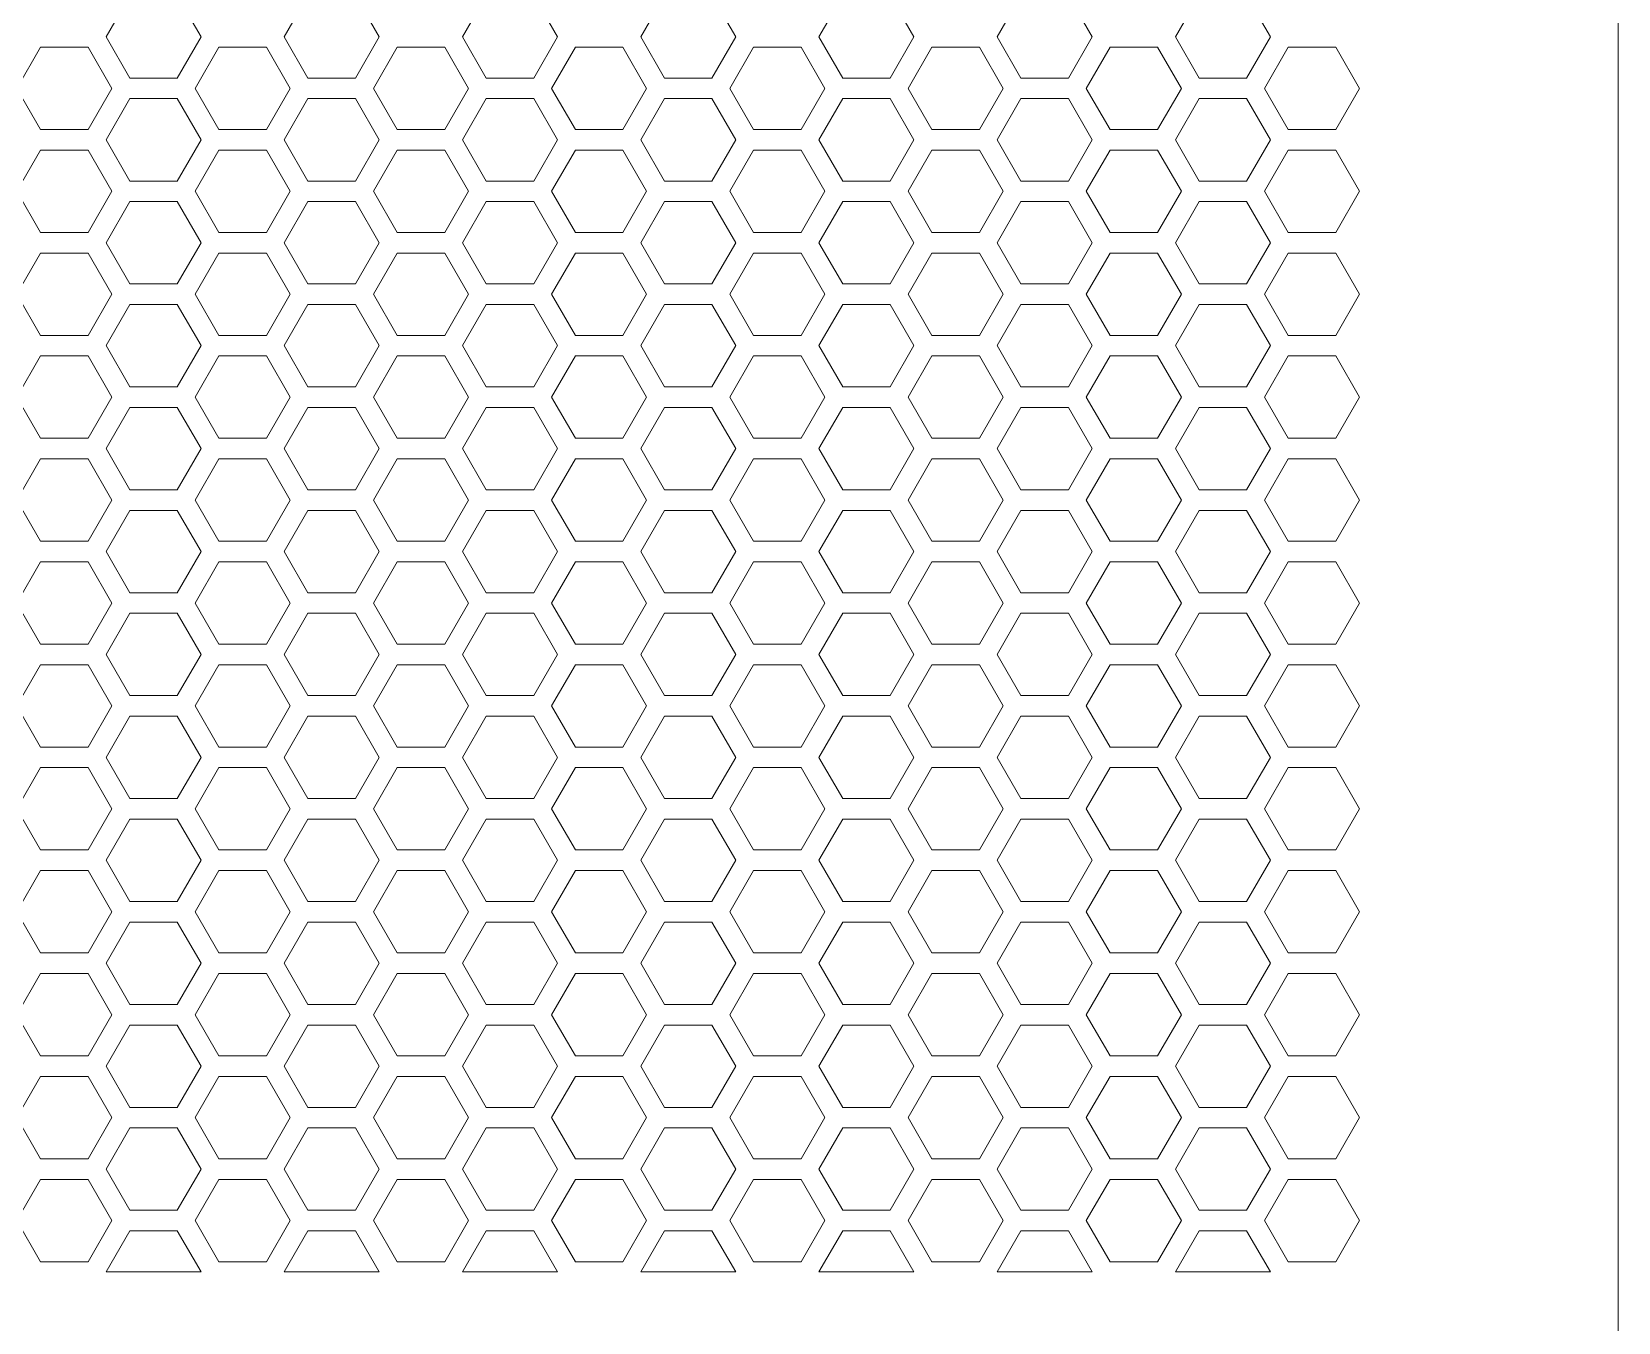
# Model space of a CAD drawing. Header units: millimetres. Extents: x 0 to 40, y -18 to 120.
# Drawn here: x 20.32 to 40, y 12.23 to 28.23 of the extents above; entities that cross this region are included whole.
import ezdxf

# ---------------------------------------------------------------- set-up
doc = ezdxf.new("R2010")
doc.units = ezdxf.units.MM

msp = doc.modelspace()

# ---------------------------------------------------------------- linework, layer by layer
at = {"lineweight": 5}
for p, q in [((40, 0), (40, 45.182)), ((21.24, 12.85), (22.419, 12.85)), ((23.451, 12.85), (24.63, 12.85)), ((25.662, 12.85), (26.841, 12.85)), ((27.873, 12.85), (29.052, 12.85)), ((30.084, 12.85), (31.263, 12.85)), ((32.295, 12.85), (33.474, 12.85)), ((34.506, 12.85), (35.685, 12.85))]:
    msp.add_line(p, q, dxfattribs=at)
at = {"color": 0, "lineweight": 5}
for p, q in [((21.534, 28.679), (21.24, 28.169)), ((22.419, 28.169), (22.124, 28.679)), ((23.745, 28.679), (23.451, 28.169)), ((24.63, 28.169), (24.335, 28.679)), ((25.956, 28.679), (25.662, 28.169)), ((26.841, 28.169), (26.546, 28.679)), ((28.168, 28.679), (27.873, 28.169)), ((29.052, 28.169), (28.757, 28.679)), ((30.379, 28.679), (30.084, 28.169)), ((31.263, 28.169), (30.968, 28.679)), ((32.59, 28.679), (32.295, 28.169)), ((33.474, 28.169), (33.179, 28.679)), ((34.801, 28.679), (34.506, 28.169)), ((35.685, 28.169), (35.39, 28.679)), ((21.24, 28.169), (21.534, 27.658)), ((22.124, 27.658), (22.419, 28.169)), ((23.451, 28.169), (23.745, 27.658)), ((24.335, 27.658), (24.63, 28.169)), ((25.662, 28.169), (25.956, 27.658)), ((26.546, 27.658), (26.841, 28.169)), ((27.873, 28.169), (28.168, 27.658)), ((28.757, 27.658), (29.052, 28.169)), ((30.084, 28.169), (30.379, 27.658)), ((30.968, 27.658), (31.263, 28.169)), ((32.295, 28.169), (32.59, 27.658)), ((33.179, 27.658), (33.474, 28.169)), ((34.506, 28.169), (34.801, 27.658)), ((35.39, 27.658), (35.685, 28.169)), ((20.429, 28.041), (20.134, 27.53)), ((21.018, 28.041), (20.429, 28.041)), ((21.313, 27.53), (21.018, 28.041)), ((22.64, 28.041), (22.345, 27.53)), ((23.229, 28.041), (22.64, 28.041)), ((23.524, 27.53), (23.229, 28.041)), ((24.851, 28.041), (24.556, 27.53)), ((25.441, 28.041), (24.851, 28.041)), ((25.735, 27.53), (25.441, 28.041)), ((27.062, 28.041), (26.767, 27.53)), ((27.652, 28.041), (27.062, 28.041)), ((27.946, 27.53), (27.652, 28.041)), ((29.273, 28.041), (28.978, 27.53)), ((29.863, 28.041), (29.273, 28.041)), ((30.157, 27.53), (29.863, 28.041)), ((31.484, 28.041), (31.189, 27.53)), ((32.074, 28.041), (31.484, 28.041)), ((32.369, 27.53), (32.074, 28.041)), ((33.695, 28.041), (33.4, 27.53)), ((34.285, 28.041), (33.695, 28.041)), ((34.58, 27.53), (34.285, 28.041)), ((35.906, 28.041), (35.611, 27.53)), ((36.496, 28.041), (35.906, 28.041)), ((36.791, 27.53), (36.496, 28.041)), ((21.534, 27.658), (22.124, 27.658)), ((23.745, 27.658), (24.335, 27.658)), ((25.956, 27.658), (26.546, 27.658)), ((28.168, 27.658), (28.757, 27.658)), ((30.379, 27.658), (30.968, 27.658)), ((32.59, 27.658), (33.179, 27.658)), ((34.801, 27.658), (35.39, 27.658)), ((20.134, 27.53), (20.429, 27.02)), ((21.018, 27.02), (21.313, 27.53)), ((21.534, 27.403), (21.24, 26.892)), ((22.124, 27.403), (21.534, 27.403)), ((22.419, 26.892), (22.124, 27.403)), ((22.345, 27.53), (22.64, 27.02)), ((23.229, 27.02), (23.524, 27.53)), ((23.745, 27.403), (23.451, 26.892)), ((24.335, 27.403), (23.745, 27.403)), ((24.63, 26.892), (24.335, 27.403)), ((24.556, 27.53), (24.851, 27.02)), ((25.441, 27.02), (25.735, 27.53)), ((25.956, 27.403), (25.662, 26.892)), ((26.546, 27.403), (25.956, 27.403)), ((26.841, 26.892), (26.546, 27.403)), ((26.767, 27.53), (27.062, 27.02)), ((27.652, 27.02), (27.946, 27.53)), ((28.168, 27.403), (27.873, 26.892)), ((28.757, 27.403), (28.168, 27.403)), ((29.052, 26.892), (28.757, 27.403)), ((28.978, 27.53), (29.273, 27.02)), ((29.863, 27.02), (30.157, 27.53)), ((30.379, 27.403), (30.084, 26.892)), ((30.968, 27.403), (30.379, 27.403)), ((31.263, 26.892), (30.968, 27.403)), ((31.189, 27.53), (31.484, 27.02)), ((32.074, 27.02), (32.369, 27.53)), ((32.59, 27.403), (32.295, 26.892)), ((33.179, 27.403), (32.59, 27.403)), ((33.474, 26.892), (33.179, 27.403)), ((33.4, 27.53), (33.695, 27.02)), ((34.285, 27.02), (34.58, 27.53)), ((34.801, 27.403), (34.506, 26.892)), ((35.39, 27.403), (34.801, 27.403)), ((35.685, 26.892), (35.39, 27.403)), ((35.611, 27.53), (35.906, 27.02)), ((36.496, 27.02), (36.791, 27.53)), ((20.429, 27.02), (21.018, 27.02)), ((22.64, 27.02), (23.229, 27.02)), ((24.851, 27.02), (25.441, 27.02)), ((27.062, 27.02), (27.652, 27.02)), ((29.273, 27.02), (29.863, 27.02)), ((31.484, 27.02), (32.074, 27.02)), ((33.695, 27.02), (34.285, 27.02)), ((35.906, 27.02), (36.496, 27.02)), ((21.24, 26.892), (21.534, 26.381)), ((22.124, 26.381), (22.419, 26.892)), ((23.451, 26.892), (23.745, 26.381)), ((24.335, 26.381), (24.63, 26.892)), ((25.662, 26.892), (25.956, 26.381)), ((26.546, 26.381), (26.841, 26.892)), ((27.873, 26.892), (28.168, 26.381)), ((28.757, 26.381), (29.052, 26.892)), ((30.084, 26.892), (30.379, 26.381)), ((30.968, 26.381), (31.263, 26.892)), ((32.295, 26.892), (32.59, 26.381)), ((33.179, 26.381), (33.474, 26.892)), ((34.506, 26.892), (34.801, 26.381)), ((35.39, 26.381), (35.685, 26.892)), ((20.429, 26.764), (20.134, 26.254)), ((21.018, 26.764), (20.429, 26.764)), ((21.313, 26.254), (21.018, 26.764)), ((22.64, 26.764), (22.345, 26.254)), ((23.229, 26.764), (22.64, 26.764)), ((23.524, 26.254), (23.229, 26.764)), ((24.851, 26.764), (24.556, 26.254)), ((25.441, 26.764), (24.851, 26.764)), ((25.735, 26.254), (25.441, 26.764)), ((27.062, 26.764), (26.767, 26.254)), ((27.652, 26.764), (27.062, 26.764)), ((27.946, 26.254), (27.652, 26.764)), ((29.273, 26.764), (28.978, 26.254)), ((29.863, 26.764), (29.273, 26.764)), ((30.157, 26.254), (29.863, 26.764)), ((31.484, 26.764), (31.189, 26.254)), ((32.074, 26.764), (31.484, 26.764)), ((32.369, 26.254), (32.074, 26.764)), ((33.695, 26.764), (33.4, 26.254)), ((34.285, 26.764), (33.695, 26.764)), ((34.58, 26.254), (34.285, 26.764)), ((35.906, 26.764), (35.611, 26.254)), ((36.496, 26.764), (35.906, 26.764)), ((36.791, 26.254), (36.496, 26.764)), ((21.534, 26.381), (22.124, 26.381)), ((23.745, 26.381), (24.335, 26.381)), ((25.956, 26.381), (26.546, 26.381)), ((28.168, 26.381), (28.757, 26.381)), ((30.379, 26.381), (30.968, 26.381)), ((32.59, 26.381), (33.179, 26.381)), ((34.801, 26.381), (35.39, 26.381)), ((20.134, 26.254), (20.429, 25.743)), ((21.018, 25.743), (21.313, 26.254)), ((22.345, 26.254), (22.64, 25.743)), ((23.229, 25.743), (23.524, 26.254)), ((24.556, 26.254), (24.851, 25.743)), ((25.441, 25.743), (25.735, 26.254)), ((26.767, 26.254), (27.062, 25.743)), ((27.652, 25.743), (27.946, 26.254)), ((28.978, 26.254), (29.273, 25.743)), ((29.863, 25.743), (30.157, 26.254)), ((31.189, 26.254), (31.484, 25.743)), ((32.074, 25.743), (32.369, 26.254)), ((33.4, 26.254), (33.695, 25.743)), ((34.285, 25.743), (34.58, 26.254)), ((35.611, 26.254), (35.906, 25.743)), ((36.496, 25.743), (36.791, 26.254)), ((21.534, 26.126), (21.24, 25.615)), ((22.124, 26.126), (21.534, 26.126)), ((22.419, 25.615), (22.124, 26.126)), ((23.745, 26.126), (23.451, 25.615)), ((24.335, 26.126), (23.745, 26.126)), ((24.63, 25.615), (24.335, 26.126)), ((25.956, 26.126), (25.662, 25.615)), ((26.546, 26.126), (25.956, 26.126)), ((26.841, 25.615), (26.546, 26.126)), ((28.168, 26.126), (27.873, 25.615)), ((28.757, 26.126), (28.168, 26.126)), ((29.052, 25.615), (28.757, 26.126)), ((30.379, 26.126), (30.084, 25.615)), ((30.968, 26.126), (30.379, 26.126)), ((31.263, 25.615), (30.968, 26.126)), ((32.59, 26.126), (32.295, 25.615)), ((33.179, 26.126), (32.59, 26.126)), ((33.474, 25.615), (33.179, 26.126)), ((34.801, 26.126), (34.506, 25.615)), ((35.39, 26.126), (34.801, 26.126)), ((35.685, 25.615), (35.39, 26.126)), ((20.429, 25.743), (21.018, 25.743)), ((21.24, 25.615), (21.534, 25.105)), ((22.124, 25.105), (22.419, 25.615)), ((22.64, 25.743), (23.229, 25.743)), ((23.451, 25.615), (23.745, 25.105)), ((24.335, 25.105), (24.63, 25.615)), ((24.851, 25.743), (25.441, 25.743)), ((25.662, 25.615), (25.956, 25.105)), ((26.546, 25.105), (26.841, 25.615)), ((27.062, 25.743), (27.652, 25.743)), ((27.873, 25.615), (28.168, 25.105)), ((28.757, 25.105), (29.052, 25.615)), ((29.273, 25.743), (29.863, 25.743)), ((30.084, 25.615), (30.379, 25.105)), ((30.968, 25.105), (31.263, 25.615)), ((31.484, 25.743), (32.074, 25.743)), ((32.295, 25.615), (32.59, 25.105)), ((33.179, 25.105), (33.474, 25.615)), ((33.695, 25.743), (34.285, 25.743)), ((34.506, 25.615), (34.801, 25.105)), ((35.39, 25.105), (35.685, 25.615)), ((35.906, 25.743), (36.496, 25.743)), ((20.429, 25.488), (20.134, 24.977)), ((21.018, 25.488), (20.429, 25.488)), ((21.313, 24.977), (21.018, 25.488)), ((22.64, 25.488), (22.345, 24.977)), ((23.229, 25.488), (22.64, 25.488)), ((23.524, 24.977), (23.229, 25.488)), ((24.851, 25.488), (24.556, 24.977)), ((25.441, 25.488), (24.851, 25.488)), ((25.735, 24.977), (25.441, 25.488)), ((27.062, 25.488), (26.767, 24.977)), ((27.652, 25.488), (27.062, 25.488)), ((27.946, 24.977), (27.652, 25.488)), ((29.273, 25.488), (28.978, 24.977)), ((29.863, 25.488), (29.273, 25.488)), ((30.157, 24.977), (29.863, 25.488)), ((31.484, 25.488), (31.189, 24.977)), ((32.074, 25.488), (31.484, 25.488)), ((32.369, 24.977), (32.074, 25.488)), ((33.695, 25.488), (33.4, 24.977)), ((34.285, 25.488), (33.695, 25.488)), ((34.58, 24.977), (34.285, 25.488)), ((35.906, 25.488), (35.611, 24.977)), ((36.496, 25.488), (35.906, 25.488)), ((36.791, 24.977), (36.496, 25.488)), ((21.534, 25.105), (22.124, 25.105)), ((23.745, 25.105), (24.335, 25.105)), ((25.956, 25.105), (26.546, 25.105)), ((28.168, 25.105), (28.757, 25.105)), ((30.379, 25.105), (30.968, 25.105)), ((32.59, 25.105), (33.179, 25.105)), ((34.801, 25.105), (35.39, 25.105)), ((20.134, 24.977), (20.429, 24.467)), ((21.018, 24.467), (21.313, 24.977)), ((21.534, 24.849), (21.24, 24.339)), ((22.124, 24.849), (21.534, 24.849)), ((22.419, 24.339), (22.124, 24.849)), ((22.345, 24.977), (22.64, 24.467)), ((23.229, 24.467), (23.524, 24.977)), ((23.745, 24.849), (23.451, 24.339)), ((24.335, 24.849), (23.745, 24.849)), ((24.63, 24.339), (24.335, 24.849)), ((24.556, 24.977), (24.851, 24.467)), ((25.441, 24.467), (25.735, 24.977)), ((25.956, 24.849), (25.662, 24.339)), ((26.546, 24.849), (25.956, 24.849)), ((26.841, 24.339), (26.546, 24.849)), ((26.767, 24.977), (27.062, 24.467)), ((27.652, 24.467), (27.946, 24.977)), ((28.168, 24.849), (27.873, 24.339)), ((28.757, 24.849), (28.168, 24.849)), ((29.052, 24.339), (28.757, 24.849)), ((28.978, 24.977), (29.273, 24.467)), ((29.863, 24.467), (30.157, 24.977)), ((30.379, 24.849), (30.084, 24.339)), ((30.968, 24.849), (30.379, 24.849)), ((31.263, 24.339), (30.968, 24.849)), ((31.189, 24.977), (31.484, 24.467)), ((32.074, 24.467), (32.369, 24.977)), ((32.59, 24.849), (32.295, 24.339)), ((33.179, 24.849), (32.59, 24.849)), ((33.474, 24.339), (33.179, 24.849)), ((33.4, 24.977), (33.695, 24.467)), ((34.285, 24.467), (34.58, 24.977)), ((34.801, 24.849), (34.506, 24.339)), ((35.39, 24.849), (34.801, 24.849)), ((35.685, 24.339), (35.39, 24.849)), ((35.611, 24.977), (35.906, 24.467)), ((36.496, 24.467), (36.791, 24.977)), ((20.429, 24.467), (21.018, 24.467)), ((22.64, 24.467), (23.229, 24.467)), ((24.851, 24.467), (25.441, 24.467)), ((27.062, 24.467), (27.652, 24.467)), ((29.273, 24.467), (29.863, 24.467)), ((31.484, 24.467), (32.074, 24.467)), ((33.695, 24.467), (34.285, 24.467)), ((35.906, 24.467), (36.496, 24.467)), ((20.429, 24.211), (20.134, 23.701)), ((21.018, 24.211), (20.429, 24.211)), ((21.313, 23.701), (21.018, 24.211)), ((21.24, 24.339), (21.534, 23.828)), ((22.124, 23.828), (22.419, 24.339)), ((22.64, 24.211), (22.345, 23.701)), ((23.229, 24.211), (22.64, 24.211)), ((23.524, 23.701), (23.229, 24.211)), ((23.451, 24.339), (23.745, 23.828)), ((24.335, 23.828), (24.63, 24.339)), ((24.851, 24.211), (24.556, 23.701)), ((25.441, 24.211), (24.851, 24.211)), ((25.735, 23.701), (25.441, 24.211)), ((25.662, 24.339), (25.956, 23.828)), ((26.546, 23.828), (26.841, 24.339)), ((27.062, 24.211), (26.767, 23.701)), ((27.652, 24.211), (27.062, 24.211)), ((27.946, 23.701), (27.652, 24.211)), ((27.873, 24.339), (28.168, 23.828)), ((28.757, 23.828), (29.052, 24.339)), ((29.273, 24.211), (28.978, 23.701)), ((29.863, 24.211), (29.273, 24.211)), ((30.157, 23.701), (29.863, 24.211)), ((30.084, 24.339), (30.379, 23.828)), ((30.968, 23.828), (31.263, 24.339)), ((31.484, 24.211), (31.189, 23.701)), ((32.074, 24.211), (31.484, 24.211)), ((32.369, 23.701), (32.074, 24.211)), ((32.295, 24.339), (32.59, 23.828)), ((33.179, 23.828), (33.474, 24.339)), ((33.695, 24.211), (33.4, 23.701)), ((34.285, 24.211), (33.695, 24.211)), ((34.58, 23.701), (34.285, 24.211)), ((34.506, 24.339), (34.801, 23.828)), ((35.39, 23.828), (35.685, 24.339)), ((35.906, 24.211), (35.611, 23.701)), ((36.496, 24.211), (35.906, 24.211)), ((36.791, 23.701), (36.496, 24.211)), ((21.534, 23.828), (22.124, 23.828)), ((23.745, 23.828), (24.335, 23.828)), ((25.956, 23.828), (26.546, 23.828)), ((28.168, 23.828), (28.757, 23.828)), ((30.379, 23.828), (30.968, 23.828)), ((32.59, 23.828), (33.179, 23.828)), ((34.801, 23.828), (35.39, 23.828)), ((20.134, 23.701), (20.429, 23.19)), ((21.018, 23.19), (21.313, 23.701)), ((22.345, 23.701), (22.64, 23.19)), ((23.229, 23.19), (23.524, 23.701)), ((24.556, 23.701), (24.851, 23.19)), ((25.441, 23.19), (25.735, 23.701)), ((26.767, 23.701), (27.062, 23.19)), ((27.652, 23.19), (27.946, 23.701)), ((28.978, 23.701), (29.273, 23.19)), ((29.863, 23.19), (30.157, 23.701)), ((31.189, 23.701), (31.484, 23.19)), ((32.074, 23.19), (32.369, 23.701)), ((33.4, 23.701), (33.695, 23.19)), ((34.285, 23.19), (34.58, 23.701)), ((35.611, 23.701), (35.906, 23.19)), ((36.496, 23.19), (36.791, 23.701)), ((21.534, 23.573), (21.24, 23.062)), ((22.124, 23.573), (21.534, 23.573)), ((22.419, 23.062), (22.124, 23.573)), ((23.745, 23.573), (23.451, 23.062)), ((24.335, 23.573), (23.745, 23.573)), ((24.63, 23.062), (24.335, 23.573)), ((25.956, 23.573), (25.662, 23.062)), ((26.546, 23.573), (25.956, 23.573)), ((26.841, 23.062), (26.546, 23.573)), ((28.168, 23.573), (27.873, 23.062)), ((28.757, 23.573), (28.168, 23.573)), ((29.052, 23.062), (28.757, 23.573)), ((30.379, 23.573), (30.084, 23.062)), ((30.968, 23.573), (30.379, 23.573)), ((31.263, 23.062), (30.968, 23.573)), ((32.59, 23.573), (32.295, 23.062)), ((33.179, 23.573), (32.59, 23.573)), ((33.474, 23.062), (33.179, 23.573)), ((34.801, 23.573), (34.506, 23.062)), ((35.39, 23.573), (34.801, 23.573)), ((35.685, 23.062), (35.39, 23.573)), ((20.429, 23.19), (21.018, 23.19)), ((21.24, 23.062), (21.534, 22.552)), ((22.124, 22.552), (22.419, 23.062)), ((22.64, 23.19), (23.229, 23.19)), ((23.451, 23.062), (23.745, 22.552)), ((24.335, 22.552), (24.63, 23.062)), ((24.851, 23.19), (25.441, 23.19)), ((25.662, 23.062), (25.956, 22.552)), ((26.546, 22.552), (26.841, 23.062)), ((27.062, 23.19), (27.652, 23.19)), ((27.873, 23.062), (28.168, 22.552)), ((28.757, 22.552), (29.052, 23.062)), ((29.273, 23.19), (29.863, 23.19)), ((30.084, 23.062), (30.379, 22.552)), ((30.968, 22.552), (31.263, 23.062)), ((31.484, 23.19), (32.074, 23.19)), ((32.295, 23.062), (32.59, 22.552)), ((33.179, 22.552), (33.474, 23.062)), ((33.695, 23.19), (34.285, 23.19)), ((34.506, 23.062), (34.801, 22.552)), ((35.39, 22.552), (35.685, 23.062)), ((35.906, 23.19), (36.496, 23.19)), ((20.429, 22.935), (20.134, 22.424)), ((21.018, 22.935), (20.429, 22.935)), ((21.313, 22.424), (21.018, 22.935)), ((22.64, 22.935), (22.345, 22.424)), ((23.229, 22.935), (22.64, 22.935)), ((23.524, 22.424), (23.229, 22.935)), ((24.851, 22.935), (24.556, 22.424)), ((25.441, 22.935), (24.851, 22.935)), ((25.735, 22.424), (25.441, 22.935)), ((27.062, 22.935), (26.767, 22.424)), ((27.652, 22.935), (27.062, 22.935)), ((27.946, 22.424), (27.652, 22.935)), ((29.273, 22.935), (28.978, 22.424)), ((29.863, 22.935), (29.273, 22.935)), ((30.157, 22.424), (29.863, 22.935)), ((31.484, 22.935), (31.189, 22.424)), ((32.074, 22.935), (31.484, 22.935)), ((32.369, 22.424), (32.074, 22.935)), ((33.695, 22.935), (33.4, 22.424)), ((34.285, 22.935), (33.695, 22.935)), ((34.58, 22.424), (34.285, 22.935)), ((35.906, 22.935), (35.611, 22.424)), ((36.496, 22.935), (35.906, 22.935)), ((36.791, 22.424), (36.496, 22.935)), ((21.534, 22.552), (22.124, 22.552)), ((23.745, 22.552), (24.335, 22.552)), ((25.956, 22.552), (26.546, 22.552)), ((28.168, 22.552), (28.757, 22.552)), ((30.379, 22.552), (30.968, 22.552)), ((32.59, 22.552), (33.179, 22.552)), ((34.801, 22.552), (35.39, 22.552)), ((20.134, 22.424), (20.429, 21.913)), ((21.018, 21.913), (21.313, 22.424)), ((21.534, 22.296), (21.24, 21.786)), ((22.124, 22.296), (21.534, 22.296)), ((22.419, 21.786), (22.124, 22.296)), ((22.345, 22.424), (22.64, 21.913)), ((23.229, 21.913), (23.524, 22.424)), ((23.745, 22.296), (23.451, 21.786)), ((24.335, 22.296), (23.745, 22.296)), ((24.63, 21.786), (24.335, 22.296)), ((24.556, 22.424), (24.851, 21.913)), ((25.441, 21.913), (25.735, 22.424)), ((25.956, 22.296), (25.662, 21.786)), ((26.546, 22.296), (25.956, 22.296)), ((26.841, 21.786), (26.546, 22.296)), ((26.767, 22.424), (27.062, 21.913)), ((27.652, 21.913), (27.946, 22.424)), ((28.168, 22.296), (27.873, 21.786)), ((28.757, 22.296), (28.168, 22.296)), ((29.052, 21.786), (28.757, 22.296)), ((28.978, 22.424), (29.273, 21.913)), ((29.863, 21.913), (30.157, 22.424)), ((30.379, 22.296), (30.084, 21.786)), ((30.968, 22.296), (30.379, 22.296)), ((31.263, 21.786), (30.968, 22.296)), ((31.189, 22.424), (31.484, 21.913)), ((32.074, 21.913), (32.369, 22.424)), ((32.59, 22.296), (32.295, 21.786)), ((33.179, 22.296), (32.59, 22.296)), ((33.474, 21.786), (33.179, 22.296)), ((33.4, 22.424), (33.695, 21.913)), ((34.285, 21.913), (34.58, 22.424)), ((34.801, 22.296), (34.506, 21.786)), ((35.39, 22.296), (34.801, 22.296)), ((35.685, 21.786), (35.39, 22.296)), ((35.611, 22.424), (35.906, 21.913)), ((36.496, 21.913), (36.791, 22.424)), ((20.429, 21.913), (21.018, 21.913)), ((22.64, 21.913), (23.229, 21.913)), ((24.851, 21.913), (25.441, 21.913)), ((27.062, 21.913), (27.652, 21.913)), ((29.273, 21.913), (29.863, 21.913)), ((31.484, 21.913), (32.074, 21.913)), ((33.695, 21.913), (34.285, 21.913)), ((35.906, 21.913), (36.496, 21.913)), ((20.429, 21.658), (20.134, 21.147)), ((21.018, 21.658), (20.429, 21.658)), ((21.313, 21.147), (21.018, 21.658)), ((21.24, 21.786), (21.534, 21.275)), ((22.124, 21.275), (22.419, 21.786)), ((22.64, 21.658), (22.345, 21.147)), ((23.229, 21.658), (22.64, 21.658)), ((23.524, 21.147), (23.229, 21.658)), ((23.451, 21.786), (23.745, 21.275)), ((24.335, 21.275), (24.63, 21.786)), ((24.851, 21.658), (24.556, 21.147)), ((25.441, 21.658), (24.851, 21.658)), ((25.735, 21.147), (25.441, 21.658)), ((25.662, 21.786), (25.956, 21.275)), ((26.546, 21.275), (26.841, 21.786)), ((27.062, 21.658), (26.767, 21.147)), ((27.652, 21.658), (27.062, 21.658)), ((27.946, 21.147), (27.652, 21.658)), ((27.873, 21.786), (28.168, 21.275)), ((28.757, 21.275), (29.052, 21.786)), ((29.273, 21.658), (28.978, 21.147)), ((29.863, 21.658), (29.273, 21.658)), ((30.157, 21.147), (29.863, 21.658)), ((30.084, 21.786), (30.379, 21.275)), ((30.968, 21.275), (31.263, 21.786)), ((31.484, 21.658), (31.189, 21.147)), ((32.074, 21.658), (31.484, 21.658)), ((32.369, 21.147), (32.074, 21.658)), ((32.295, 21.786), (32.59, 21.275)), ((33.179, 21.275), (33.474, 21.786)), ((33.695, 21.658), (33.4, 21.147)), ((34.285, 21.658), (33.695, 21.658)), ((34.58, 21.147), (34.285, 21.658)), ((34.506, 21.786), (34.801, 21.275)), ((35.39, 21.275), (35.685, 21.786)), ((35.906, 21.658), (35.611, 21.147)), ((36.496, 21.658), (35.906, 21.658)), ((36.791, 21.147), (36.496, 21.658)), ((21.534, 21.275), (22.124, 21.275)), ((23.745, 21.275), (24.335, 21.275)), ((25.956, 21.275), (26.546, 21.275)), ((28.168, 21.275), (28.757, 21.275)), ((30.379, 21.275), (30.968, 21.275)), ((32.59, 21.275), (33.179, 21.275)), ((34.801, 21.275), (35.39, 21.275)), ((20.134, 21.147), (20.429, 20.637)), ((21.018, 20.637), (21.313, 21.147)), ((22.345, 21.147), (22.64, 20.637)), ((23.229, 20.637), (23.524, 21.147)), ((24.556, 21.147), (24.851, 20.637)), ((25.441, 20.637), (25.735, 21.147)), ((26.767, 21.147), (27.062, 20.637)), ((27.652, 20.637), (27.946, 21.147)), ((28.978, 21.147), (29.273, 20.637)), ((29.863, 20.637), (30.157, 21.147)), ((31.189, 21.147), (31.484, 20.637)), ((32.074, 20.637), (32.369, 21.147)), ((33.4, 21.147), (33.695, 20.637)), ((34.285, 20.637), (34.58, 21.147)), ((35.611, 21.147), (35.906, 20.637)), ((36.496, 20.637), (36.791, 21.147)), ((21.534, 21.02), (21.24, 20.509)), ((22.124, 21.02), (21.534, 21.02)), ((22.419, 20.509), (22.124, 21.02)), ((23.745, 21.02), (23.451, 20.509)), ((24.335, 21.02), (23.745, 21.02)), ((24.63, 20.509), (24.335, 21.02)), ((25.956, 21.02), (25.662, 20.509)), ((26.546, 21.02), (25.956, 21.02)), ((26.841, 20.509), (26.546, 21.02)), ((28.168, 21.02), (27.873, 20.509)), ((28.757, 21.02), (28.168, 21.02)), ((29.052, 20.509), (28.757, 21.02)), ((30.379, 21.02), (30.084, 20.509)), ((30.968, 21.02), (30.379, 21.02)), ((31.263, 20.509), (30.968, 21.02)), ((32.59, 21.02), (32.295, 20.509)), ((33.179, 21.02), (32.59, 21.02)), ((33.474, 20.509), (33.179, 21.02)), ((34.801, 21.02), (34.506, 20.509)), ((35.39, 21.02), (34.801, 21.02)), ((35.685, 20.509), (35.39, 21.02)), ((20.429, 20.637), (21.018, 20.637)), ((21.24, 20.509), (21.534, 19.998)), ((22.124, 19.998), (22.419, 20.509)), ((22.64, 20.637), (23.229, 20.637)), ((23.451, 20.509), (23.745, 19.998)), ((24.335, 19.998), (24.63, 20.509)), ((24.851, 20.637), (25.441, 20.637)), ((25.662, 20.509), (25.956, 19.998)), ((26.546, 19.998), (26.841, 20.509)), ((27.062, 20.637), (27.652, 20.637)), ((27.873, 20.509), (28.168, 19.998)), ((28.757, 19.998), (29.052, 20.509)), ((29.273, 20.637), (29.863, 20.637)), ((30.084, 20.509), (30.379, 19.998)), ((30.968, 19.998), (31.263, 20.509)), ((31.484, 20.637), (32.074, 20.637)), ((32.295, 20.509), (32.59, 19.998)), ((33.179, 19.998), (33.474, 20.509)), ((33.695, 20.637), (34.285, 20.637)), ((34.506, 20.509), (34.801, 19.998)), ((35.39, 19.998), (35.685, 20.509)), ((35.906, 20.637), (36.496, 20.637)), ((20.429, 20.381), (20.134, 19.871)), ((21.018, 20.381), (20.429, 20.381)), ((21.313, 19.871), (21.018, 20.381)), ((22.64, 20.381), (22.345, 19.871)), ((23.229, 20.381), (22.64, 20.381)), ((23.524, 19.871), (23.229, 20.381)), ((24.851, 20.381), (24.556, 19.871)), ((25.441, 20.381), (24.851, 20.381)), ((25.735, 19.871), (25.441, 20.381)), ((27.062, 20.381), (26.767, 19.871)), ((27.652, 20.381), (27.062, 20.381)), ((27.946, 19.871), (27.652, 20.381)), ((29.273, 20.381), (28.978, 19.871)), ((29.863, 20.381), (29.273, 20.381)), ((30.157, 19.871), (29.863, 20.381)), ((31.484, 20.381), (31.189, 19.871)), ((32.074, 20.381), (31.484, 20.381)), ((32.369, 19.871), (32.074, 20.381)), ((33.695, 20.381), (33.4, 19.871)), ((34.285, 20.381), (33.695, 20.381)), ((34.58, 19.871), (34.285, 20.381)), ((35.906, 20.381), (35.611, 19.871)), ((36.496, 20.381), (35.906, 20.381)), ((36.791, 19.871), (36.496, 20.381)), ((21.534, 19.998), (22.124, 19.998)), ((23.745, 19.998), (24.335, 19.998)), ((25.956, 19.998), (26.546, 19.998)), ((28.168, 19.998), (28.757, 19.998)), ((30.379, 19.998), (30.968, 19.998)), ((32.59, 19.998), (33.179, 19.998)), ((34.801, 19.998), (35.39, 19.998)), ((20.134, 19.871), (20.429, 19.36)), ((21.018, 19.36), (21.313, 19.871)), ((21.534, 19.743), (21.24, 19.232)), ((22.124, 19.743), (21.534, 19.743)), ((22.419, 19.232), (22.124, 19.743)), ((22.345, 19.871), (22.64, 19.36)), ((23.229, 19.36), (23.524, 19.871)), ((23.745, 19.743), (23.451, 19.232)), ((24.335, 19.743), (23.745, 19.743)), ((24.63, 19.232), (24.335, 19.743)), ((24.556, 19.871), (24.851, 19.36)), ((25.441, 19.36), (25.735, 19.871)), ((25.956, 19.743), (25.662, 19.232)), ((26.546, 19.743), (25.956, 19.743)), ((26.841, 19.232), (26.546, 19.743)), ((26.767, 19.871), (27.062, 19.36)), ((27.652, 19.36), (27.946, 19.871)), ((28.168, 19.743), (27.873, 19.232)), ((28.757, 19.743), (28.168, 19.743)), ((29.052, 19.232), (28.757, 19.743)), ((28.978, 19.871), (29.273, 19.36)), ((29.863, 19.36), (30.157, 19.871)), ((30.379, 19.743), (30.084, 19.232)), ((30.968, 19.743), (30.379, 19.743)), ((31.263, 19.232), (30.968, 19.743)), ((31.189, 19.871), (31.484, 19.36)), ((32.074, 19.36), (32.369, 19.871)), ((32.59, 19.743), (32.295, 19.232)), ((33.179, 19.743), (32.59, 19.743)), ((33.474, 19.232), (33.179, 19.743)), ((33.4, 19.871), (33.695, 19.36)), ((34.285, 19.36), (34.58, 19.871)), ((34.801, 19.743), (34.506, 19.232)), ((35.39, 19.743), (34.801, 19.743)), ((35.685, 19.232), (35.39, 19.743)), ((35.611, 19.871), (35.906, 19.36)), ((36.496, 19.36), (36.791, 19.871)), ((20.429, 19.36), (21.018, 19.36)), ((22.64, 19.36), (23.229, 19.36)), ((24.851, 19.36), (25.441, 19.36)), ((27.062, 19.36), (27.652, 19.36)), ((29.273, 19.36), (29.863, 19.36)), ((31.484, 19.36), (32.074, 19.36)), ((33.695, 19.36), (34.285, 19.36)), ((35.906, 19.36), (36.496, 19.36)), ((20.429, 19.105), (20.134, 18.594)), ((21.018, 19.105), (20.429, 19.105)), ((21.313, 18.594), (21.018, 19.105)), ((21.24, 19.232), (21.534, 18.722)), ((22.124, 18.722), (22.419, 19.232)), ((22.64, 19.105), (22.345, 18.594)), ((23.229, 19.105), (22.64, 19.105)), ((23.524, 18.594), (23.229, 19.105)), ((23.451, 19.232), (23.745, 18.722)), ((24.335, 18.722), (24.63, 19.232)), ((24.851, 19.105), (24.556, 18.594)), ((25.441, 19.105), (24.851, 19.105)), ((25.735, 18.594), (25.441, 19.105)), ((25.662, 19.232), (25.956, 18.722)), ((26.546, 18.722), (26.841, 19.232)), ((27.062, 19.105), (26.767, 18.594)), ((27.652, 19.105), (27.062, 19.105)), ((27.946, 18.594), (27.652, 19.105)), ((27.873, 19.232), (28.168, 18.722)), ((28.757, 18.722), (29.052, 19.232)), ((29.273, 19.105), (28.978, 18.594)), ((29.863, 19.105), (29.273, 19.105)), ((30.157, 18.594), (29.863, 19.105)), ((30.084, 19.232), (30.379, 18.722)), ((30.968, 18.722), (31.263, 19.232)), ((31.484, 19.105), (31.189, 18.594)), ((32.074, 19.105), (31.484, 19.105)), ((32.369, 18.594), (32.074, 19.105)), ((32.295, 19.232), (32.59, 18.722)), ((33.179, 18.722), (33.474, 19.232)), ((33.695, 19.105), (33.4, 18.594)), ((34.285, 19.105), (33.695, 19.105)), ((34.58, 18.594), (34.285, 19.105)), ((34.506, 19.232), (34.801, 18.722)), ((35.39, 18.722), (35.685, 19.232)), ((35.906, 19.105), (35.611, 18.594)), ((36.496, 19.105), (35.906, 19.105)), ((36.791, 18.594), (36.496, 19.105)), ((21.534, 18.722), (22.124, 18.722)), ((23.745, 18.722), (24.335, 18.722)), ((25.956, 18.722), (26.546, 18.722)), ((28.168, 18.722), (28.757, 18.722)), ((30.379, 18.722), (30.968, 18.722)), ((32.59, 18.722), (33.179, 18.722)), ((34.801, 18.722), (35.39, 18.722)), ((20.134, 18.594), (20.429, 18.084)), ((21.018, 18.084), (21.313, 18.594)), ((22.345, 18.594), (22.64, 18.084)), ((23.229, 18.084), (23.524, 18.594)), ((24.556, 18.594), (24.851, 18.084)), ((25.441, 18.084), (25.735, 18.594)), ((26.767, 18.594), (27.062, 18.084)), ((27.652, 18.084), (27.946, 18.594)), ((28.978, 18.594), (29.273, 18.084)), ((29.863, 18.084), (30.157, 18.594)), ((31.189, 18.594), (31.484, 18.084)), ((32.074, 18.084), (32.369, 18.594)), ((33.4, 18.594), (33.695, 18.084)), ((34.285, 18.084), (34.58, 18.594)), ((35.611, 18.594), (35.906, 18.084)), ((36.496, 18.084), (36.791, 18.594)), ((21.534, 18.467), (21.24, 17.956)), ((22.124, 18.467), (21.534, 18.467)), ((22.419, 17.956), (22.124, 18.467)), ((23.745, 18.467), (23.451, 17.956)), ((24.335, 18.467), (23.745, 18.467)), ((24.63, 17.956), (24.335, 18.467)), ((25.956, 18.467), (25.662, 17.956)), ((26.546, 18.467), (25.956, 18.467)), ((26.841, 17.956), (26.546, 18.467)), ((28.168, 18.467), (27.873, 17.956)), ((28.757, 18.467), (28.168, 18.467)), ((29.052, 17.956), (28.757, 18.467)), ((30.379, 18.467), (30.084, 17.956)), ((30.968, 18.467), (30.379, 18.467)), ((31.263, 17.956), (30.968, 18.467)), ((32.59, 18.467), (32.295, 17.956)), ((33.179, 18.467), (32.59, 18.467)), ((33.474, 17.956), (33.179, 18.467)), ((34.801, 18.467), (34.506, 17.956)), ((35.39, 18.467), (34.801, 18.467)), ((35.685, 17.956), (35.39, 18.467)), ((20.429, 18.084), (21.018, 18.084)), ((21.24, 17.956), (21.534, 17.445)), ((22.124, 17.445), (22.419, 17.956)), ((22.64, 18.084), (23.229, 18.084)), ((23.451, 17.956), (23.745, 17.445)), ((24.335, 17.445), (24.63, 17.956)), ((24.851, 18.084), (25.441, 18.084)), ((25.662, 17.956), (25.956, 17.445)), ((26.546, 17.445), (26.841, 17.956)), ((27.062, 18.084), (27.652, 18.084)), ((27.873, 17.956), (28.168, 17.445)), ((28.757, 17.445), (29.052, 17.956)), ((29.273, 18.084), (29.863, 18.084)), ((30.084, 17.956), (30.379, 17.445)), ((30.968, 17.445), (31.263, 17.956)), ((31.484, 18.084), (32.074, 18.084)), ((32.295, 17.956), (32.59, 17.445)), ((33.179, 17.445), (33.474, 17.956)), ((33.695, 18.084), (34.285, 18.084)), ((34.506, 17.956), (34.801, 17.445)), ((35.39, 17.445), (35.685, 17.956)), ((35.906, 18.084), (36.496, 18.084)), ((20.429, 17.828), (20.134, 17.318)), ((21.018, 17.828), (20.429, 17.828)), ((21.313, 17.318), (21.018, 17.828)), ((22.64, 17.828), (22.345, 17.318)), ((23.229, 17.828), (22.64, 17.828)), ((23.524, 17.318), (23.229, 17.828)), ((24.851, 17.828), (24.556, 17.318)), ((25.441, 17.828), (24.851, 17.828)), ((25.735, 17.318), (25.441, 17.828)), ((27.062, 17.828), (26.767, 17.318)), ((27.652, 17.828), (27.062, 17.828)), ((27.946, 17.318), (27.652, 17.828)), ((29.273, 17.828), (28.978, 17.318)), ((29.863, 17.828), (29.273, 17.828)), ((30.157, 17.318), (29.863, 17.828)), ((31.484, 17.828), (31.189, 17.318)), ((32.074, 17.828), (31.484, 17.828)), ((32.369, 17.318), (32.074, 17.828)), ((33.695, 17.828), (33.4, 17.318)), ((34.285, 17.828), (33.695, 17.828)), ((34.58, 17.318), (34.285, 17.828)), ((35.906, 17.828), (35.611, 17.318)), ((36.496, 17.828), (35.906, 17.828)), ((36.791, 17.318), (36.496, 17.828)), ((21.534, 17.445), (22.124, 17.445)), ((23.745, 17.445), (24.335, 17.445)), ((25.956, 17.445), (26.546, 17.445)), ((28.168, 17.445), (28.757, 17.445)), ((30.379, 17.445), (30.968, 17.445)), ((32.59, 17.445), (33.179, 17.445)), ((34.801, 17.445), (35.39, 17.445)), ((20.134, 17.318), (20.429, 16.807)), ((21.018, 16.807), (21.313, 17.318)), ((21.534, 17.19), (21.24, 16.679)), ((22.124, 17.19), (21.534, 17.19)), ((22.419, 16.679), (22.124, 17.19)), ((22.345, 17.318), (22.64, 16.807)), ((23.229, 16.807), (23.524, 17.318)), ((23.745, 17.19), (23.451, 16.679)), ((24.335, 17.19), (23.745, 17.19)), ((24.63, 16.679), (24.335, 17.19)), ((24.556, 17.318), (24.851, 16.807)), ((25.441, 16.807), (25.735, 17.318)), ((25.956, 17.19), (25.662, 16.679)), ((26.546, 17.19), (25.956, 17.19)), ((26.841, 16.679), (26.546, 17.19)), ((26.767, 17.318), (27.062, 16.807)), ((27.652, 16.807), (27.946, 17.318)), ((28.168, 17.19), (27.873, 16.679)), ((28.757, 17.19), (28.168, 17.19)), ((29.052, 16.679), (28.757, 17.19)), ((28.978, 17.318), (29.273, 16.807)), ((29.863, 16.807), (30.157, 17.318)), ((30.379, 17.19), (30.084, 16.679)), ((30.968, 17.19), (30.379, 17.19)), ((31.263, 16.679), (30.968, 17.19)), ((31.189, 17.318), (31.484, 16.807)), ((32.074, 16.807), (32.369, 17.318)), ((32.59, 17.19), (32.295, 16.679)), ((33.179, 17.19), (32.59, 17.19)), ((33.474, 16.679), (33.179, 17.19)), ((33.4, 17.318), (33.695, 16.807)), ((34.285, 16.807), (34.58, 17.318)), ((34.801, 17.19), (34.506, 16.679)), ((35.39, 17.19), (34.801, 17.19)), ((35.685, 16.679), (35.39, 17.19)), ((35.611, 17.318), (35.906, 16.807)), ((36.496, 16.807), (36.791, 17.318)), ((20.429, 16.807), (21.018, 16.807)), ((22.64, 16.807), (23.229, 16.807)), ((24.851, 16.807), (25.441, 16.807)), ((27.062, 16.807), (27.652, 16.807)), ((29.273, 16.807), (29.863, 16.807)), ((31.484, 16.807), (32.074, 16.807)), ((33.695, 16.807), (34.285, 16.807)), ((35.906, 16.807), (36.496, 16.807)), ((20.429, 16.552), (20.134, 16.041)), ((21.018, 16.552), (20.429, 16.552)), ((21.313, 16.041), (21.018, 16.552)), ((21.24, 16.679), (21.534, 16.169)), ((22.124, 16.169), (22.419, 16.679)), ((22.64, 16.552), (22.345, 16.041)), ((23.229, 16.552), (22.64, 16.552)), ((23.524, 16.041), (23.229, 16.552)), ((23.451, 16.679), (23.745, 16.169)), ((24.335, 16.169), (24.63, 16.679)), ((24.851, 16.552), (24.556, 16.041)), ((25.441, 16.552), (24.851, 16.552)), ((25.735, 16.041), (25.441, 16.552)), ((25.662, 16.679), (25.956, 16.169)), ((26.546, 16.169), (26.841, 16.679)), ((27.062, 16.552), (26.767, 16.041)), ((27.652, 16.552), (27.062, 16.552)), ((27.946, 16.041), (27.652, 16.552)), ((27.873, 16.679), (28.168, 16.169)), ((28.757, 16.169), (29.052, 16.679)), ((29.273, 16.552), (28.978, 16.041)), ((29.863, 16.552), (29.273, 16.552)), ((30.157, 16.041), (29.863, 16.552)), ((30.084, 16.679), (30.379, 16.169)), ((30.968, 16.169), (31.263, 16.679)), ((31.484, 16.552), (31.189, 16.041)), ((32.074, 16.552), (31.484, 16.552)), ((32.369, 16.041), (32.074, 16.552)), ((32.295, 16.679), (32.59, 16.169)), ((33.179, 16.169), (33.474, 16.679)), ((33.695, 16.552), (33.4, 16.041)), ((34.285, 16.552), (33.695, 16.552)), ((34.58, 16.041), (34.285, 16.552)), ((34.506, 16.679), (34.801, 16.169)), ((35.39, 16.169), (35.685, 16.679)), ((35.906, 16.552), (35.611, 16.041)), ((36.496, 16.552), (35.906, 16.552)), ((36.791, 16.041), (36.496, 16.552)), ((21.534, 16.169), (22.124, 16.169)), ((23.745, 16.169), (24.335, 16.169)), ((25.956, 16.169), (26.546, 16.169)), ((28.168, 16.169), (28.757, 16.169)), ((30.379, 16.169), (30.968, 16.169)), ((32.59, 16.169), (33.179, 16.169)), ((34.801, 16.169), (35.39, 16.169)), ((20.134, 16.041), (20.429, 15.53)), ((21.018, 15.53), (21.313, 16.041)), ((22.345, 16.041), (22.64, 15.53)), ((23.229, 15.53), (23.524, 16.041)), ((24.556, 16.041), (24.851, 15.53)), ((25.441, 15.53), (25.735, 16.041)), ((26.767, 16.041), (27.062, 15.53)), ((27.652, 15.53), (27.946, 16.041)), ((28.978, 16.041), (29.273, 15.53)), ((29.863, 15.53), (30.157, 16.041)), ((31.189, 16.041), (31.484, 15.53)), ((32.074, 15.53), (32.369, 16.041)), ((33.4, 16.041), (33.695, 15.53)), ((34.285, 15.53), (34.58, 16.041)), ((35.611, 16.041), (35.906, 15.53)), ((36.496, 15.53), (36.791, 16.041)), ((21.534, 15.913), (21.24, 15.403)), ((22.124, 15.913), (21.534, 15.913)), ((22.419, 15.403), (22.124, 15.913)), ((23.745, 15.913), (23.451, 15.403)), ((24.335, 15.913), (23.745, 15.913)), ((24.63, 15.403), (24.335, 15.913)), ((25.956, 15.913), (25.662, 15.403)), ((26.546, 15.913), (25.956, 15.913)), ((26.841, 15.403), (26.546, 15.913)), ((28.168, 15.913), (27.873, 15.403)), ((28.757, 15.913), (28.168, 15.913)), ((29.052, 15.403), (28.757, 15.913)), ((30.379, 15.913), (30.084, 15.403)), ((30.968, 15.913), (30.379, 15.913)), ((31.263, 15.403), (30.968, 15.913)), ((32.59, 15.913), (32.295, 15.403)), ((33.179, 15.913), (32.59, 15.913)), ((33.474, 15.403), (33.179, 15.913)), ((34.801, 15.913), (34.506, 15.403)), ((35.39, 15.913), (34.801, 15.913)), ((35.685, 15.403), (35.39, 15.913)), ((20.429, 15.53), (21.018, 15.53)), ((21.24, 15.403), (21.534, 14.892)), ((22.124, 14.892), (22.419, 15.403)), ((22.64, 15.53), (23.229, 15.53)), ((23.451, 15.403), (23.745, 14.892)), ((24.335, 14.892), (24.63, 15.403)), ((24.851, 15.53), (25.441, 15.53)), ((25.662, 15.403), (25.956, 14.892)), ((26.546, 14.892), (26.841, 15.403)), ((27.062, 15.53), (27.652, 15.53)), ((27.873, 15.403), (28.168, 14.892)), ((28.757, 14.892), (29.052, 15.403)), ((29.273, 15.53), (29.863, 15.53)), ((30.084, 15.403), (30.379, 14.892)), ((30.968, 14.892), (31.263, 15.403)), ((31.484, 15.53), (32.074, 15.53)), ((32.295, 15.403), (32.59, 14.892)), ((33.179, 14.892), (33.474, 15.403)), ((33.695, 15.53), (34.285, 15.53)), ((34.506, 15.403), (34.801, 14.892)), ((35.39, 14.892), (35.685, 15.403)), ((35.906, 15.53), (36.496, 15.53)), ((20.429, 15.275), (20.134, 14.764)), ((21.018, 15.275), (20.429, 15.275)), ((21.313, 14.764), (21.018, 15.275)), ((22.64, 15.275), (22.345, 14.764)), ((23.229, 15.275), (22.64, 15.275)), ((23.524, 14.764), (23.229, 15.275)), ((24.851, 15.275), (24.556, 14.764)), ((25.441, 15.275), (24.851, 15.275)), ((25.735, 14.764), (25.441, 15.275)), ((27.062, 15.275), (26.767, 14.764)), ((27.652, 15.275), (27.062, 15.275)), ((27.946, 14.764), (27.652, 15.275)), ((29.273, 15.275), (28.978, 14.764)), ((29.863, 15.275), (29.273, 15.275)), ((30.157, 14.764), (29.863, 15.275)), ((31.484, 15.275), (31.189, 14.764)), ((32.074, 15.275), (31.484, 15.275)), ((32.369, 14.764), (32.074, 15.275)), ((33.695, 15.275), (33.4, 14.764)), ((34.285, 15.275), (33.695, 15.275)), ((34.58, 14.764), (34.285, 15.275)), ((35.906, 15.275), (35.611, 14.764)), ((36.496, 15.275), (35.906, 15.275)), ((36.791, 14.764), (36.496, 15.275)), ((20.134, 14.764), (20.429, 14.254)), ((21.018, 14.254), (21.313, 14.764)), ((21.534, 14.892), (22.124, 14.892)), ((22.345, 14.764), (22.64, 14.254)), ((23.229, 14.254), (23.524, 14.764)), ((23.745, 14.892), (24.335, 14.892)), ((24.556, 14.764), (24.851, 14.254)), ((25.441, 14.254), (25.735, 14.764)), ((25.956, 14.892), (26.546, 14.892)), ((26.767, 14.764), (27.062, 14.254)), ((27.652, 14.254), (27.946, 14.764)), ((28.168, 14.892), (28.757, 14.892)), ((28.978, 14.764), (29.273, 14.254)), ((29.863, 14.254), (30.157, 14.764)), ((30.379, 14.892), (30.968, 14.892)), ((31.189, 14.764), (31.484, 14.254)), ((32.074, 14.254), (32.369, 14.764)), ((32.59, 14.892), (33.179, 14.892)), ((33.4, 14.764), (33.695, 14.254)), ((34.285, 14.254), (34.58, 14.764)), ((34.801, 14.892), (35.39, 14.892)), ((35.611, 14.764), (35.906, 14.254)), ((36.496, 14.254), (36.791, 14.764)), ((21.534, 14.637), (21.24, 14.126)), ((22.124, 14.637), (21.534, 14.637)), ((22.419, 14.126), (22.124, 14.637)), ((23.745, 14.637), (23.451, 14.126)), ((24.335, 14.637), (23.745, 14.637)), ((24.63, 14.126), (24.335, 14.637)), ((25.956, 14.637), (25.662, 14.126)), ((26.546, 14.637), (25.956, 14.637)), ((26.841, 14.126), (26.546, 14.637)), ((28.168, 14.637), (27.873, 14.126)), ((28.757, 14.637), (28.168, 14.637)), ((29.052, 14.126), (28.757, 14.637)), ((30.379, 14.637), (30.084, 14.126)), ((30.968, 14.637), (30.379, 14.637)), ((31.263, 14.126), (30.968, 14.637)), ((32.59, 14.637), (32.295, 14.126)), ((33.179, 14.637), (32.59, 14.637)), ((33.474, 14.126), (33.179, 14.637)), ((34.801, 14.637), (34.506, 14.126)), ((35.39, 14.637), (34.801, 14.637)), ((35.685, 14.126), (35.39, 14.637)), ((20.429, 14.254), (21.018, 14.254)), ((22.64, 14.254), (23.229, 14.254)), ((24.851, 14.254), (25.441, 14.254)), ((27.062, 14.254), (27.652, 14.254)), ((29.273, 14.254), (29.863, 14.254)), ((31.484, 14.254), (32.074, 14.254)), ((33.695, 14.254), (34.285, 14.254)), ((35.906, 14.254), (36.496, 14.254)), ((20.429, 13.998), (20.134, 13.488)), ((21.018, 13.998), (20.429, 13.998)), ((21.313, 13.488), (21.018, 13.998)), ((21.24, 14.126), (21.534, 13.615)), ((22.124, 13.615), (22.419, 14.126)), ((22.64, 13.998), (22.345, 13.488)), ((23.229, 13.998), (22.64, 13.998)), ((23.524, 13.488), (23.229, 13.998)), ((23.451, 14.126), (23.745, 13.615)), ((24.335, 13.615), (24.63, 14.126)), ((24.851, 13.998), (24.556, 13.488)), ((25.441, 13.998), (24.851, 13.998)), ((25.735, 13.488), (25.441, 13.998)), ((25.662, 14.126), (25.956, 13.615)), ((26.546, 13.615), (26.841, 14.126)), ((27.062, 13.998), (26.767, 13.488)), ((27.652, 13.998), (27.062, 13.998)), ((27.946, 13.488), (27.652, 13.998)), ((27.873, 14.126), (28.168, 13.615)), ((28.757, 13.615), (29.052, 14.126)), ((29.273, 13.998), (28.978, 13.488)), ((29.863, 13.998), (29.273, 13.998)), ((30.157, 13.488), (29.863, 13.998)), ((30.084, 14.126), (30.379, 13.615)), ((30.968, 13.615), (31.263, 14.126)), ((31.484, 13.998), (31.189, 13.488)), ((32.074, 13.998), (31.484, 13.998)), ((32.369, 13.488), (32.074, 13.998)), ((32.295, 14.126), (32.59, 13.615)), ((33.179, 13.615), (33.474, 14.126)), ((33.695, 13.998), (33.4, 13.488)), ((34.285, 13.998), (33.695, 13.998)), ((34.58, 13.488), (34.285, 13.998)), ((34.506, 14.126), (34.801, 13.615)), ((35.39, 13.615), (35.685, 14.126)), ((35.906, 13.998), (35.611, 13.488)), ((36.496, 13.998), (35.906, 13.998)), ((36.791, 13.488), (36.496, 13.998)), ((21.534, 13.615), (22.124, 13.615)), ((23.745, 13.615), (24.335, 13.615)), ((25.956, 13.615), (26.546, 13.615)), ((28.168, 13.615), (28.757, 13.615)), ((30.379, 13.615), (30.968, 13.615)), ((32.59, 13.615), (33.179, 13.615)), ((34.801, 13.615), (35.39, 13.615)), ((20.134, 13.488), (20.429, 12.977)), ((21.018, 12.977), (21.313, 13.488)), ((22.345, 13.488), (22.64, 12.977)), ((23.229, 12.977), (23.524, 13.488)), ((24.556, 13.488), (24.851, 12.977)), ((25.441, 12.977), (25.735, 13.488)), ((26.767, 13.488), (27.062, 12.977)), ((27.652, 12.977), (27.946, 13.488)), ((28.978, 13.488), (29.273, 12.977)), ((29.863, 12.977), (30.157, 13.488)), ((31.189, 13.488), (31.484, 12.977)), ((32.074, 12.977), (32.369, 13.488)), ((33.4, 13.488), (33.695, 12.977)), ((34.285, 12.977), (34.58, 13.488)), ((35.611, 13.488), (35.906, 12.977)), ((36.496, 12.977), (36.791, 13.488)), ((21.534, 13.36), (21.24, 12.85)), ((22.124, 13.36), (21.534, 13.36)), ((22.419, 12.85), (22.124, 13.36)), ((23.745, 13.36), (23.451, 12.85)), ((24.335, 13.36), (23.745, 13.36)), ((24.63, 12.85), (24.335, 13.36)), ((25.956, 13.36), (25.662, 12.85)), ((26.546, 13.36), (25.956, 13.36)), ((26.841, 12.85), (26.546, 13.36)), ((28.168, 13.36), (27.873, 12.85)), ((28.757, 13.36), (28.168, 13.36)), ((29.052, 12.85), (28.757, 13.36)), ((30.379, 13.36), (30.084, 12.85)), ((30.968, 13.36), (30.379, 13.36)), ((31.263, 12.85), (30.968, 13.36)), ((32.59, 13.36), (32.295, 12.85)), ((33.179, 13.36), (32.59, 13.36)), ((33.474, 12.85), (33.179, 13.36)), ((34.801, 13.36), (34.506, 12.85)), ((35.39, 13.36), (34.801, 13.36)), ((35.685, 12.85), (35.39, 13.36)), ((20.429, 12.977), (21.018, 12.977)), ((20.429, 12.977), (21.018, 12.977)), ((22.64, 12.977), (23.229, 12.977)), ((22.64, 12.977), (23.229, 12.977)), ((24.851, 12.977), (25.441, 12.977)), ((24.851, 12.977), (25.441, 12.977)), ((27.062, 12.977), (27.652, 12.977)), ((27.062, 12.977), (27.652, 12.977)), ((29.273, 12.977), (29.863, 12.977)), ((29.273, 12.977), (29.863, 12.977)), ((31.484, 12.977), (32.074, 12.977)), ((31.484, 12.977), (32.074, 12.977)), ((33.695, 12.977), (34.285, 12.977)), ((33.695, 12.977), (34.285, 12.977)), ((35.906, 12.977), (36.496, 12.977)), ((35.906, 12.977), (36.496, 12.977))]:
    msp.add_line(p, q, dxfattribs=at)

doc.saveas('drawing.dxf')
